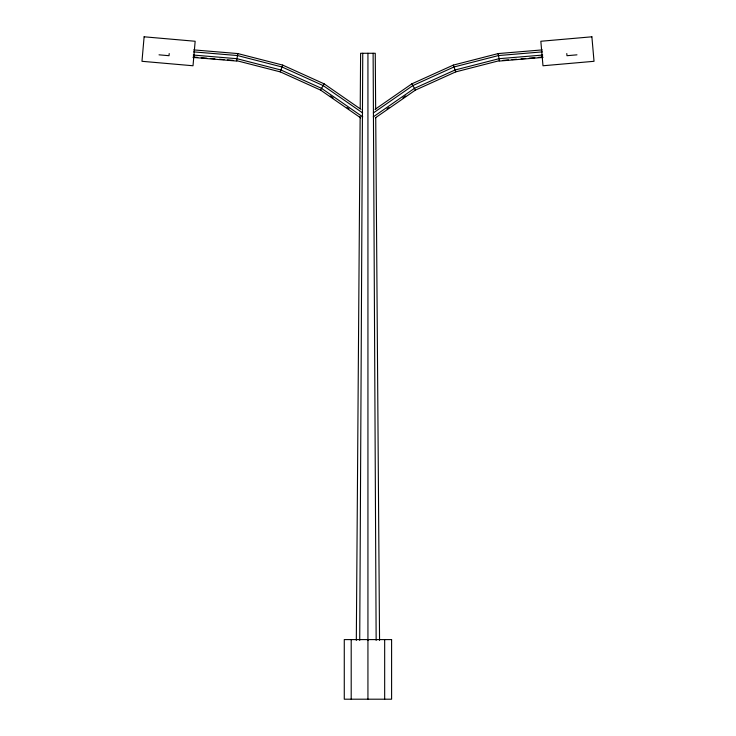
<?xml version="1.0" encoding="UTF-8"?>
<svg xmlns="http://www.w3.org/2000/svg" width="736" height="736" viewBox="0 0 736 736"><rect width="100%" height="100%" fill="white"/><g stroke="black" fill="none" stroke-linecap="round" stroke-linejoin="round"><path stroke-width="1.1" d="M367.936 640.394L367.936 53.277M359.72 640.394L362.756 53.277M356.316 640.394L360.152 116.472M360.217 108.431L360.612 53.277L375.259 53.277L375.664 109.581M542.294 57.868L542.46 54.703M169.206 53.544L169.041 55.706L159.022 54.832M237.691 54.28L237.811 53.572L193.752 49.901M280.296 71.889L282.688 65.099L237.811 53.572L236.615 60.665L280.296 71.889L320.592 90.096L360.695 117.88M320.592 90.096L324.134 83.84L282.688 65.099M375.038 109.351L411.866 83.84L453.312 65.099L498.189 53.572L542.248 49.901M373.327 112.958L412.85 85.578L453.974 66.985L498.52 55.54L542.423 51.879M373.253 116.886L414.423 88.366L455.041 70.003L499.054 58.696L542.699 55.053M387.044 108.882L388.912 107.594M402.923 97.888L405.72 95.947M375.305 117.88L415.408 90.096L455.704 71.889L499.385 60.665L498.189 53.572L498.309 54.28M576.978 54.832L566.959 55.706L566.794 53.544M502.817 60.38L508.53 59.901M511.952 59.616L516.525 59.239M521.097 58.852L525.67 58.475M529.101 58.19L534.814 57.712M538.246 57.426L542.818 57.04M499.164 61.07L542.892 57.426M193.577 51.879L237.48 55.54L282.026 66.985L323.15 85.578L362.673 112.958M193.301 55.053L236.946 58.696L280.959 70.003L321.577 88.366L362.747 116.886M193.182 57.04L197.754 57.426M201.186 57.712L206.899 58.19M210.33 58.475L214.903 58.852M219.475 59.239L224.048 59.616M227.47 59.901L233.183 60.38M193.108 57.426L236.836 61.07M324.134 83.84L360.962 109.351M330.28 95.947L333.077 97.888M347.088 107.594L348.956 108.882M412.215 84.456L411.866 83.84L415.408 90.096M453.312 65.099L455.704 71.889M193.54 54.703L193.706 57.868M375.728 117.622L379.555 640.394M373.115 53.277L376.151 640.394M384.67 639.593L384.67 699.2M367.936 639.593L367.936 699.2M351.201 639.593L351.201 699.2M144.118 36.8L141.974 61.3L193.016 65.762L195.16 41.262L144.118 36.8M591.882 36.8L540.84 41.262L542.984 65.762L594.026 61.3L591.882 36.8M391.598 639.593L344.273 639.593L344.273 699.2L391.598 699.2L391.598 639.593"/></g></svg>
